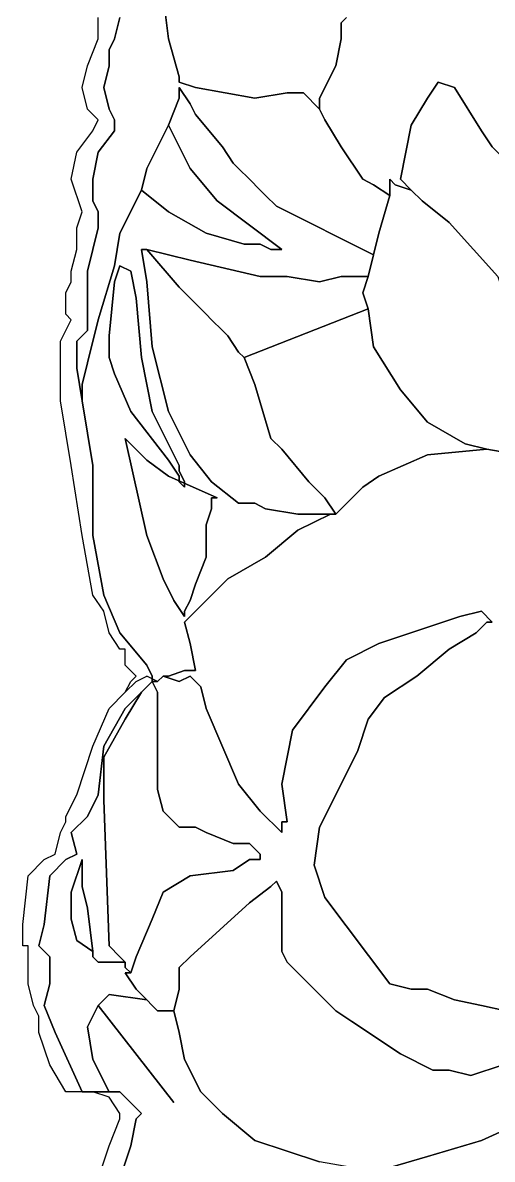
# Model space of a CAD drawing. Header units: millimetres. Extents: x 4238 to 14021, y -44 to 5418.
# Drawn here: x 12894.4 to 12920.3, y 1405.9 to 1468.8 of the extents above; entities that cross this region are included whole.
import ezdxf

# ---------------------------------------------------------------- set-up
doc = ezdxf.new("R2010")
doc.units = ezdxf.units.MM
doc.layers.add('cad-block.com', color=250, linetype='Continuous')

# ---------------------------------------------------------------- blocks, each defined once
blk = doc.blocks.new('Street light 3_side_cad-block.com')
at = {"color": 0}
blk.add_line((-62.621, 312.583), (-63.218, 312.881), dxfattribs=at)
for points in [[(-52.172, 349.304), (-52.471, 349.006), (-52.471, 348.11), (-52.769, 346.618), (-53.665, 344.826), (-53.665, 344.229), (-53.366, 343.632), (-52.471, 342.139), (-51.276, 340.348), (-50.679, 340.049), (-49.784, 339.452), (-49.784, 340.348), (-49.485, 340.049), (-48.589, 339.751), (-49.186, 340.348), (-48.589, 343.333), (-47.694, 344.826), (-47.097, 345.722), (-46.201, 345.423), (-44.708, 343.035), (-44.111, 342.139)], [(-67.995, 328.107), (-67.995, 329.899), (-67.995, 331.391), (-67.697, 331.989), (-67.398, 332.586), (-67.697, 332.884), (-67.697, 334.078), (-67.398, 334.675), (-67.398, 335.273), (-67.1, 336.467), (-67.1, 337.661), (-66.801, 338.557), (-67.398, 340.348), (-67.1, 341.841), (-66.204, 343.035), (-65.905, 343.632), (-66.502, 344.229), (-66.801, 345.423), (-66.502, 346.618), (-65.905, 348.11), (-65.905, 349.304)], [(-64.711, 349.304), (-65.01, 348.11), (-65.308, 347.513), (-65.308, 346.618), (-65.607, 345.423), (-65.308, 344.229), (-65.01, 343.632), (-65.01, 343.035), (-65.905, 341.841), (-66.204, 340.348), (-66.204, 339.452), (-66.204, 339.154), (-65.905, 338.557), (-65.905, 337.661), (-66.502, 335.273), (-66.502, 334.078), (-66.502, 332.884), (-66.502, 331.989), (-67.1, 331.391), (-67.1, 329.899), (-66.801, 328.107), (-66.801, 329.003), (-66.502, 330.197), (-65.905, 332.586), (-65.01, 335.571), (-64.711, 337.362), (-63.517, 339.751), (-63.218, 340.945), (-62.024, 343.333), (-61.427, 344.826), (-61.427, 345.423), (-60.83, 344.528), (-60.531, 343.931), (-59.039, 342.139), (-58.442, 341.244), (-58.143, 340.945), (-57.546, 340.348), (-56.949, 339.751), (-56.65, 339.452), (-56.053, 338.855), (-50.679, 336.168), (-50.381, 337.362), (-49.784, 339.452), (-50.679, 340.049), (-51.276, 340.348), (-52.471, 342.139), (-53.366, 343.632), (-53.665, 344.229), (-54.56, 345.125), (-55.456, 345.125), (-57.247, 344.826), (-60.531, 345.423), (-61.427, 345.722), (-61.427, 346.02), (-62.024, 348.11), (-62.323, 350.499), (-62.024, 348.11), (-61.427, 346.02), (-61.427, 345.722), (-60.531, 345.423), (-57.247, 344.826), (-55.456, 345.125), (-54.56, 345.125), (-53.665, 344.229), (-53.665, 344.826), (-52.769, 346.618), (-52.471, 348.11), (-52.471, 349.006), (-52.172, 349.304)], [(-66.801, 328.107), (-67.1, 329.899), (-67.1, 331.391), (-66.502, 331.989), (-66.502, 332.884), (-66.502, 334.078), (-66.502, 335.273), (-65.905, 337.661), (-65.905, 338.557), (-66.204, 339.154), (-66.204, 339.452), (-66.204, 340.348), (-65.905, 341.841), (-65.01, 343.035), (-65.01, 343.632), (-65.308, 344.229), (-65.607, 345.423), (-65.308, 346.618), (-65.308, 347.513), (-65.01, 348.11), (-64.711, 349.304)], [(-62.323, 350.499), (-62.024, 348.11), (-61.427, 346.02), (-61.427, 345.722), (-60.531, 345.423), (-57.247, 344.826), (-55.456, 345.125), (-54.56, 345.125), (-53.665, 344.229)], [(-53.665, 344.229), (-53.665, 344.826), (-52.769, 346.618), (-52.471, 348.11), (-52.471, 349.006), (-52.172, 349.304)], [(-41.723, 340.945), (-42.021, 340.945), (-42.618, 341.244), (-42.917, 341.244), (-43.514, 341.542), (-44.111, 342.139), (-44.708, 343.035), (-46.201, 345.423), (-47.097, 345.722), (-47.694, 344.826), (-48.589, 343.333), (-49.186, 340.348), (-48.589, 339.751)], [(-48.589, 339.751), (-47.992, 339.154), (-46.5, 337.96), (-43.813, 334.974)], [(-44.111, 342.139), (-44.708, 343.035), (-46.201, 345.423), (-47.097, 345.722), (-47.694, 344.826), (-48.589, 343.333), (-49.186, 340.348), (-48.589, 339.751), (-48.589, 339.751)], [(-61.427, 344.826), (-62.024, 343.333), (-60.83, 340.945), (-59.337, 339.154), (-55.755, 336.467), (-56.352, 336.467), (-56.949, 336.765), (-57.247, 336.765), (-57.844, 336.765), (-59.934, 337.362), (-62.024, 338.557), (-63.517, 339.751), (-64.711, 337.362), (-65.01, 335.571), (-65.905, 332.586), (-66.502, 330.197), (-66.801, 329.003), (-66.801, 328.107), (-66.204, 324.525), (-66.204, 320.644), (-65.607, 317.36), (-64.711, 315.27), (-63.218, 313.478), (-62.92, 312.881), (-62.92, 312.583), (-62.621, 312.583), (-62.323, 312.881), (-62.024, 312.881), (-61.129, 313.18), (-60.531, 313.18), (-60.83, 314.673), (-61.129, 315.867), (-60.233, 316.762), (-58.74, 318.255), (-56.65, 319.449), (-54.859, 320.942), (-53.068, 321.838), (-54.859, 321.838), (-56.65, 322.136), (-57.247, 322.435), (-57.546, 322.435), (-58.143, 322.435), (-59.636, 323.629), (-60.83, 325.122), (-62.024, 327.51), (-62.92, 331.093), (-63.218, 334.675), (-63.517, 336.467), (-63.218, 336.467), (-60.83, 335.87), (-56.949, 334.974), (-55.456, 334.974), (-53.665, 334.675), (-52.471, 334.974), (-50.978, 334.974), (-50.679, 336.168), (-56.053, 338.855), (-56.65, 339.452), (-56.949, 339.751), (-57.546, 340.348), (-58.143, 340.945), (-58.442, 341.244), (-59.039, 342.139), (-60.531, 343.931), (-60.83, 344.528), (-61.427, 345.423), (-61.427, 344.826), (-61.427, 344.826)], [(-62.024, 343.333), (-61.427, 344.826), (-61.427, 345.423), (-60.83, 344.528), (-60.531, 343.931), (-59.039, 342.139), (-58.442, 341.244), (-58.143, 340.945), (-57.546, 340.348), (-56.949, 339.751), (-56.65, 339.452), (-56.053, 338.855), (-50.679, 336.168)], [(-49.784, 339.452), (-50.679, 340.049), (-51.276, 340.348), (-52.471, 342.139), (-53.366, 343.632), (-53.665, 344.229)], [(-63.517, 339.751), (-63.218, 340.945), (-62.024, 343.333)], [(-63.517, 339.751), (-62.024, 338.557), (-59.934, 337.362), (-57.844, 336.765), (-57.247, 336.765), (-56.949, 336.765), (-56.352, 336.467), (-55.755, 336.467), (-59.337, 339.154), (-60.83, 340.945), (-62.024, 343.333)], [(-55.755, 336.467), (-59.337, 339.154), (-60.83, 340.945), (-62.024, 343.333), (-63.218, 340.945), (-63.517, 339.751), (-62.024, 338.557), (-59.934, 337.362), (-57.844, 336.765), (-57.247, 336.765), (-56.949, 336.765), (-56.352, 336.467), (-55.755, 336.467), (-55.755, 336.467)], [(-48.589, 339.751), (-49.485, 340.049), (-49.784, 340.348), (-49.784, 339.452), (-50.381, 337.362), (-50.679, 336.168), (-50.978, 334.974), (-51.276, 334.078), (-50.978, 333.183), (-50.679, 331.093), (-49.186, 328.704), (-47.694, 326.913), (-45.604, 325.719), (-44.41, 325.42), (-42.618, 325.122)], [(-43.813, 334.974), (-46.5, 337.96), (-47.992, 339.154), (-48.589, 339.751), (-48.589, 339.751)], [(-49.784, 339.452), (-49.784, 340.348), (-49.485, 340.049), (-48.589, 339.751)], [(-66.801, 328.107), (-66.801, 329.003), (-66.502, 330.197), (-65.905, 332.586), (-65.01, 335.571), (-64.711, 337.362), (-63.517, 339.751)], [(-50.679, 336.168), (-50.381, 337.362), (-49.784, 339.452)], [(-48.589, 339.751), (-47.992, 339.154), (-46.5, 337.96), (-43.813, 334.974), (-43.514, 334.078), (-42.917, 332.287), (-42.618, 329.899)], [(-53.068, 321.838), (-54.859, 321.838), (-56.65, 322.136), (-57.247, 322.435), (-57.546, 322.435), (-58.143, 322.435), (-59.636, 323.629), (-60.83, 325.122), (-62.024, 327.51), (-62.92, 331.093), (-63.218, 334.675), (-63.517, 336.467), (-63.218, 336.467)], [(-58.143, 330.794), (-58.74, 331.69), (-59.039, 331.989), (-59.636, 332.586), (-59.934, 332.884), (-60.531, 333.481), (-60.83, 333.78), (-61.427, 334.377), (-63.218, 336.467), (-63.517, 336.467), (-63.218, 334.675), (-62.92, 331.093), (-62.024, 327.51), (-60.83, 325.122), (-59.636, 323.629), (-58.143, 322.435), (-57.546, 322.435), (-57.247, 322.435), (-56.65, 322.136), (-54.859, 321.838), (-53.068, 321.838), (-52.769, 321.838), (-53.366, 322.733), (-53.963, 323.331), (-54.262, 323.629), (-55.755, 325.42), (-56.352, 326.017), (-57.247, 329.003), (-57.844, 330.496), (-58.143, 330.794), (-58.143, 330.794)], [(-63.218, 336.467), (-61.427, 334.377), (-60.83, 333.78), (-60.531, 333.481), (-59.934, 332.884), (-59.636, 332.586), (-59.039, 331.989), (-58.74, 331.69), (-58.143, 330.794), (-57.844, 330.496)], [(-63.218, 336.467), (-60.83, 335.87), (-56.949, 334.974), (-55.456, 334.974), (-53.665, 334.675), (-52.471, 334.974), (-50.978, 334.974)], [(-50.978, 333.183), (-51.276, 334.078), (-50.978, 334.974), (-52.471, 334.974), (-53.665, 334.675), (-55.456, 334.974), (-56.949, 334.974), (-60.83, 335.87), (-63.218, 336.467), (-61.427, 334.377), (-60.83, 333.78), (-60.531, 333.481), (-59.934, 332.884), (-59.636, 332.586), (-59.039, 331.989), (-58.74, 331.69), (-58.143, 330.794), (-57.844, 330.496), (-50.978, 333.183), (-50.978, 333.183)], [(-50.978, 334.974), (-50.679, 336.168)], [(-63.815, 333.78), (-63.517, 330.496), (-62.92, 327.51), (-61.427, 324.525), (-61.427, 324.226), (-61.129, 323.629), (-61.129, 323.331), (-61.427, 323.629), (-61.427, 323.928), (-62.024, 324.823), (-64.114, 327.51), (-65.01, 329.6), (-65.308, 330.496), (-65.308, 331.69), (-65.01, 334.675), (-64.711, 335.571), (-64.114, 335.273), (-63.815, 333.78)], [(-63.815, 333.78), (-64.114, 335.273), (-64.711, 335.571), (-65.01, 334.675), (-65.308, 331.69), (-65.308, 330.496), (-65.01, 329.6), (-64.114, 327.51), (-62.024, 324.823), (-61.427, 323.928), (-61.427, 323.629), (-61.129, 323.331), (-61.129, 323.629), (-61.427, 324.226), (-61.427, 324.525), (-62.92, 327.51), (-63.517, 330.496), (-63.815, 333.78), (-63.815, 333.78)], [(-64.114, 335.273), (-63.815, 333.78), (-63.517, 330.496), (-62.92, 327.51), (-61.427, 324.525), (-61.427, 324.226), (-61.129, 323.629), (-61.129, 323.331), (-61.427, 323.629), (-61.427, 323.928), (-62.024, 324.823), (-64.114, 327.51), (-65.01, 329.6), (-65.308, 330.496), (-65.308, 331.69), (-65.01, 334.675), (-64.711, 335.571), (-64.114, 335.273), (-64.114, 335.273)], [(-50.978, 333.183), (-51.276, 334.078), (-50.978, 334.974)], [(-56.352, 326.017), (-55.755, 325.42), (-54.262, 323.629), (-53.963, 323.331), (-53.366, 322.733), (-52.769, 321.838), (-51.276, 323.331), (-50.381, 323.928), (-47.694, 325.122), (-44.41, 325.42), (-45.604, 325.719), (-47.694, 326.913), (-49.186, 328.704), (-50.679, 331.093), (-50.978, 333.183), (-57.844, 330.496), (-57.247, 329.003), (-56.352, 326.017), (-56.352, 326.017)], [(-57.844, 330.496), (-50.978, 333.183)], [(-44.41, 325.42), (-45.604, 325.719), (-47.694, 326.913), (-49.186, 328.704), (-50.679, 331.093), (-50.978, 333.183)], [(-57.844, 330.496), (-57.247, 329.003), (-56.352, 326.017), (-55.755, 325.42), (-54.262, 323.629), (-53.963, 323.331), (-53.366, 322.733), (-52.769, 321.838)], [(-64.413, 311.986), (-64.114, 312.583), (-63.815, 312.881), (-64.413, 313.478), (-64.413, 314.075), (-64.413, 314.374), (-64.711, 314.374), (-65.308, 315.27), (-65.607, 316.464), (-66.204, 317.36), (-66.801, 320.644), (-67.398, 324.525), (-67.995, 328.107)], [(-62.92, 312.583), (-62.92, 312.881), (-63.218, 313.478), (-64.711, 315.27), (-65.607, 317.36), (-66.204, 320.644), (-66.204, 324.525), (-66.801, 328.107)], [(-63.218, 320.644), (-64.413, 326.017), (-63.218, 324.823), (-62.024, 323.928), (-59.337, 322.733), (-59.636, 322.733), (-59.636, 322.136), (-59.934, 321.241), (-59.934, 319.449), (-60.531, 317.957), (-60.83, 317.061), (-61.129, 316.464), (-61.129, 316.165), (-61.726, 317.061), (-62.323, 318.255), (-63.218, 320.644)], [(-63.218, 320.644), (-62.323, 318.255), (-61.726, 317.061), (-61.129, 316.165), (-61.129, 316.464), (-60.83, 317.061), (-60.531, 317.957), (-59.934, 319.449), (-59.934, 321.241), (-59.636, 322.136), (-59.636, 322.733), (-59.337, 322.733), (-62.024, 323.928), (-63.218, 324.823), (-64.413, 326.017), (-63.218, 320.644), (-63.218, 320.644)], [(-62.323, 318.255), (-63.218, 320.644), (-64.413, 326.017), (-63.218, 324.823), (-62.024, 323.928), (-59.337, 322.733), (-59.636, 322.733), (-59.636, 322.136), (-59.934, 321.241), (-59.934, 319.449), (-60.531, 317.957), (-60.83, 317.061), (-61.129, 316.464), (-61.129, 316.165), (-61.726, 317.061), (-62.323, 318.255), (-62.323, 318.255)], [(-62.323, 312.881), (-61.427, 312.583), (-60.83, 312.881), (-60.233, 312.284), (-59.934, 311.09), (-58.143, 306.91), (-56.949, 305.417), (-55.755, 304.223), (-55.755, 304.522), (-55.755, 304.82), (-55.456, 304.82), (-55.755, 306.91), (-55.157, 309.896), (-53.366, 312.284), (-52.172, 313.777), (-50.381, 314.673), (-45.902, 316.165), (-44.708, 316.464), (-44.111, 315.867), (-44.41, 315.867), (-45.007, 315.27), (-46.5, 314.374), (-48.291, 312.881), (-50.082, 311.687), (-50.978, 310.493), (-51.575, 308.702), (-53.665, 304.522), (-53.963, 302.432), (-53.366, 300.641), (-49.784, 295.864), (-48.589, 295.565), (-47.694, 295.565), (-46.201, 294.968), (-44.708, 294.67), (-42.021, 294.073)], [(-42.618, 325.122), (-44.41, 325.42), (-47.694, 325.122), (-50.381, 323.928), (-51.276, 323.331), (-52.769, 321.838), (-53.068, 321.838), (-54.859, 320.942), (-56.65, 319.449), (-58.74, 318.255), (-60.233, 316.762), (-61.129, 315.867), (-60.83, 314.673), (-60.531, 313.18), (-61.129, 313.18), (-62.024, 312.881), (-62.323, 312.881), (-62.323, 312.881)], [(-52.769, 321.838), (-51.276, 323.331), (-50.381, 323.928), (-47.694, 325.122), (-44.41, 325.42)], [(-44.41, 325.42), (-42.618, 325.122), (-42.32, 324.823), (-41.723, 324.823)], [(-62.323, 312.881), (-62.024, 312.881), (-61.129, 313.18), (-60.531, 313.18), (-60.83, 314.673), (-61.129, 315.867), (-60.233, 316.762), (-58.74, 318.255), (-56.65, 319.449), (-54.859, 320.942), (-53.068, 321.838)], [(-53.068, 321.838), (-52.769, 321.838)], [(-61.427, 312.583), (-62.323, 312.881), (-62.621, 312.583), (-62.92, 312.583), (-62.621, 311.986), (-62.621, 306.612), (-62.323, 305.417), (-61.427, 304.522), (-60.83, 304.522), (-60.531, 304.522), (-59.934, 304.223), (-58.442, 303.626), (-57.546, 303.626), (-56.949, 303.029), (-56.949, 302.731), (-57.546, 302.731), (-58.442, 302.133), (-60.83, 301.835), (-62.323, 300.939), (-62.92, 299.446), (-63.815, 297.357), (-64.114, 296.461), (-64.413, 296.461), (-63.815, 295.565), (-63.517, 295.267), (-63.218, 294.968), (-62.92, 294.67), (-62.621, 294.371), (-62.024, 294.371), (-61.726, 294.371), (-61.427, 295.565), (-61.427, 296.76), (-60.83, 297.357), (-57.546, 300.342), (-56.352, 301.238), (-56.053, 301.536), (-55.755, 300.939), (-55.755, 298.551), (-55.755, 297.655), (-55.456, 297.058), (-55.157, 296.76), (-54.56, 296.162), (-53.366, 294.968), (-52.769, 294.371), (-51.873, 293.774), (-49.186, 291.983), (-47.395, 291.087), (-46.5, 291.087), (-45.305, 290.789), (-43.514, 291.386)], [(-42.021, 294.073), (-44.708, 294.67), (-46.201, 294.968), (-47.694, 295.565), (-48.589, 295.565), (-49.784, 295.864), (-53.366, 300.641), (-53.963, 302.432), (-53.665, 304.522), (-51.575, 308.702), (-50.978, 310.493), (-50.082, 311.687), (-48.291, 312.881), (-46.5, 314.374), (-45.007, 315.27), (-44.41, 315.867), (-44.111, 315.867), (-44.708, 316.464), (-45.902, 316.165), (-50.381, 314.673), (-52.172, 313.777), (-53.366, 312.284), (-55.157, 309.896), (-55.755, 306.91), (-55.456, 304.82), (-55.755, 304.82), (-55.755, 304.522), (-55.755, 304.223), (-56.949, 305.417), (-58.143, 306.91), (-59.934, 311.09), (-60.233, 312.284), (-60.83, 312.881), (-61.427, 312.583), (-61.427, 312.583)], [(-62.323, 312.881), (-61.427, 312.583), (-60.83, 312.881), (-60.233, 312.284), (-59.934, 311.09), (-58.143, 306.91), (-56.949, 305.417), (-55.755, 304.223), (-55.755, 304.522), (-55.755, 304.82), (-55.456, 304.82), (-55.755, 306.91), (-55.157, 309.896), (-53.366, 312.284), (-52.172, 313.777), (-50.381, 314.673), (-45.902, 316.165), (-44.708, 316.464), (-44.111, 315.867), (-44.41, 315.867), (-45.007, 315.27), (-46.5, 314.374), (-48.291, 312.881), (-50.082, 311.687), (-50.978, 310.493), (-51.575, 308.702), (-53.665, 304.522), (-53.963, 302.432), (-53.366, 300.641), (-49.784, 295.864), (-48.589, 295.565), (-47.694, 295.565), (-46.201, 294.968), (-44.708, 294.67), (-42.021, 294.073)], [(-62.621, 311.986), (-62.92, 312.583), (-62.621, 312.583), (-62.92, 312.583), (-63.517, 311.986), (-64.413, 310.493), (-65.607, 308.403), (-65.607, 306.015), (-65.308, 297.954), (-64.711, 297.357), (-64.413, 297.058), (-64.413, 296.76), (-64.114, 296.461), (-63.815, 297.357), (-62.92, 299.446), (-62.323, 300.939), (-60.83, 301.835), (-58.442, 302.133), (-57.546, 302.731), (-56.949, 302.731), (-56.949, 303.029), (-57.546, 303.626), (-58.442, 303.626), (-59.934, 304.223), (-60.531, 304.522), (-60.83, 304.522), (-61.427, 304.522), (-62.323, 305.417), (-62.621, 306.612), (-62.621, 311.986), (-62.621, 311.986)], [(-64.413, 311.986), (-63.815, 312.583)], [(-64.114, 296.461), (-63.815, 297.357), (-62.92, 299.446), (-62.323, 300.939), (-60.83, 301.835), (-58.442, 302.133), (-57.546, 302.731), (-56.949, 302.731), (-56.949, 303.029), (-57.546, 303.626), (-58.442, 303.626), (-59.934, 304.223), (-60.531, 304.522), (-60.83, 304.522), (-61.427, 304.522), (-62.323, 305.417), (-62.621, 306.612), (-62.621, 311.986), (-62.92, 312.583), (-62.621, 312.583)], [(-63.815, 312.583), (-63.218, 312.881)], [(-63.517, 311.986), (-62.92, 312.583)], [(-62.92, 312.583), (-62.621, 312.583)], [(-62.621, 312.583), (-62.323, 312.881)], [(-66.502, 289.893), (-67.1, 289.893), (-67.697, 289.893), (-68.592, 291.386), (-69.189, 293.177), (-69.189, 294.073), (-69.488, 294.67), (-69.786, 295.864), (-69.786, 297.357), (-69.786, 297.655), (-69.786, 297.954), (-70.085, 297.954), (-70.085, 299.148), (-69.786, 301.835), (-68.891, 302.731), (-68.294, 303.029), (-67.995, 304.223), (-67.697, 304.82), (-67.697, 305.119), (-67.1, 306.313), (-66.204, 309), (-65.308, 311.09), (-64.413, 311.986)], [(-65.308, 289.893), (-66.502, 289.893), (-66.801, 289.893), (-68.294, 293.177), (-68.891, 294.67), (-68.592, 295.864), (-68.592, 297.357), (-69.189, 297.954), (-68.891, 299.148), (-68.592, 301.835), (-67.697, 302.731), (-67.1, 303.029), (-67.398, 304.223), (-66.502, 305.119), (-65.905, 306.313), (-65.607, 309), (-64.413, 311.09), (-63.517, 311.986)], [(-63.517, 311.986), (-64.413, 311.09), (-65.607, 309), (-65.905, 306.313), (-66.502, 305.119), (-67.398, 304.223), (-67.1, 303.029), (-67.697, 302.731), (-68.592, 301.835), (-68.891, 299.148), (-69.189, 297.954), (-68.592, 297.357), (-68.592, 295.864), (-68.891, 294.67), (-68.294, 293.177), (-66.801, 289.893), (-66.502, 289.893), (-65.308, 289.893), (-66.204, 291.684), (-66.502, 293.475), (-65.905, 294.67), (-65.308, 295.267), (-63.218, 294.968), (-63.517, 295.267), (-63.815, 295.565), (-64.413, 296.461), (-64.114, 296.461), (-64.413, 296.76), (-64.413, 297.058), (-65.905, 297.058), (-66.204, 297.357), (-66.204, 297.655), (-67.1, 298.252), (-67.398, 299.446), (-67.398, 300.939), (-66.801, 302.731), (-66.801, 301.835), (-66.801, 301.238), (-66.502, 300.044), (-66.204, 297.655), (-66.204, 297.357), (-65.905, 297.058), (-64.413, 297.058), (-64.711, 297.357), (-65.308, 297.954), (-65.607, 306.015), (-65.607, 308.403), (-64.413, 310.493), (-63.517, 311.986), (-63.517, 311.986)], [(-64.413, 297.058), (-64.711, 297.357), (-65.308, 297.954), (-65.607, 306.015), (-65.607, 308.403), (-64.413, 310.493), (-63.517, 311.986)], [(-66.204, 297.655), (-67.1, 298.252), (-67.398, 299.446), (-67.398, 300.939), (-66.801, 302.731), (-66.801, 301.835), (-66.801, 301.238), (-66.502, 300.044), (-66.204, 297.655)], [(-66.801, 302.731), (-67.398, 300.939), (-67.398, 299.446), (-67.1, 298.252), (-66.204, 297.655), (-66.502, 300.044), (-66.801, 301.238), (-66.801, 301.835), (-66.801, 302.731), (-66.801, 302.731)], [(-43.514, 291.386), (-45.305, 290.789), (-46.5, 291.087), (-47.395, 291.087), (-49.186, 291.983), (-51.873, 293.774), (-52.769, 294.371), (-53.366, 294.968), (-54.56, 296.162), (-55.157, 296.76), (-55.456, 297.058), (-55.755, 297.655), (-55.755, 298.551), (-55.755, 300.939), (-56.053, 301.536), (-56.352, 301.238), (-57.546, 300.342), (-60.83, 297.357), (-61.427, 296.76), (-61.427, 295.565), (-61.726, 294.371), (-61.427, 293.177), (-61.129, 291.684), (-60.233, 289.893), (-59.039, 288.699), (-57.247, 287.206), (-53.665, 286.012)], [(-49.784, 285.713), (-47.694, 286.31), (-44.708, 287.206), (-41.424, 288.699), (-41.126, 289.296), (-40.529, 289.594), (-40.23, 290.191), (-40.23, 290.49), (-39.931, 290.49), (-39.334, 290.49), (-38.737, 290.789), (-39.036, 291.684), (-39.036, 291.684)], [(-43.514, 291.386), (-45.305, 290.789), (-46.5, 291.087), (-47.395, 291.087), (-49.186, 291.983), (-51.873, 293.774), (-52.769, 294.371), (-53.366, 294.968), (-54.56, 296.162), (-55.157, 296.76), (-55.456, 297.058), (-55.755, 297.655), (-55.755, 298.551), (-55.755, 300.939), (-56.053, 301.536), (-56.352, 301.238), (-57.546, 300.342), (-60.83, 297.357), (-61.427, 296.76), (-61.427, 295.565), (-61.726, 294.371)], [(-66.204, 297.655), (-66.204, 297.357), (-65.905, 297.058), (-64.413, 297.058)], [(-64.114, 296.461), (-64.413, 296.76), (-64.413, 297.058)], [(-63.517, 295.267), (-63.815, 295.565), (-64.413, 296.461), (-64.114, 296.461)], [(-40.529, 289.594), (-41.126, 289.296), (-41.424, 288.699), (-44.708, 287.206), (-47.694, 286.31), (-49.784, 285.713)], [(-53.665, 286.012), (-57.247, 287.206), (-59.039, 288.699), (-60.233, 289.893), (-61.129, 291.684), (-61.427, 293.177), (-61.726, 294.371), (-62.024, 294.371), (-62.621, 294.371), (-62.92, 294.67), (-63.218, 294.968), (-65.308, 295.267), (-65.905, 294.67), (-61.726, 289.296), (-65.905, 294.67), (-66.502, 293.475), (-66.204, 291.684), (-65.308, 289.893), (-64.711, 289.893), (-64.413, 289.594), (-63.517, 288.699), (-63.815, 288.4), (-64.114, 286.907), (-65.01, 284.22)], [(-63.218, 294.968), (-65.308, 295.267), (-65.905, 294.67)], [(-63.218, 294.968), (-63.517, 295.267)], [(-63.218, 294.968), (-63.517, 295.267)], [(-63.218, 294.968), (-63.517, 295.267), (-63.218, 294.968), (-63.218, 294.968)], [(-61.726, 294.371), (-62.024, 294.371), (-62.621, 294.371), (-62.92, 294.67), (-63.218, 294.968)], [(-65.905, 294.67), (-66.502, 293.475), (-66.204, 291.684), (-65.308, 289.893)], [(-65.905, 294.67), (-61.726, 289.296)], [(-40.529, 289.594), (-41.126, 289.296), (-41.424, 288.699), (-44.708, 287.206), (-47.694, 286.31), (-49.784, 285.713), (-51.873, 285.713), (-53.665, 286.012), (-57.247, 287.206), (-59.039, 288.699), (-60.233, 289.893), (-61.129, 291.684), (-61.427, 293.177), (-61.726, 294.371)], [(-67.1, 274.965), (-67.1, 275.264), (-67.1, 277.055), (-67.1, 279.742), (-66.204, 284.22), (-65.308, 286.907), (-64.711, 288.4), (-64.711, 288.699), (-65.308, 289.594), (-66.204, 289.893), (-66.502, 289.893)], [(-65.905, 275.562), (-66.204, 277.652), (-65.905, 279.742), (-65.01, 284.22), (-64.114, 286.907), (-63.815, 288.4), (-63.517, 288.699), (-64.413, 289.594), (-64.711, 289.893), (-65.308, 289.893)]]:
    blk.add_lwpolyline(points, dxfattribs=at)

msp = doc.modelspace()

# ---------------------------------------------------------------- block references
at = {"layer": 'cad-block.com'}
msp.add_blockref('Street light 3_side_cad-block.com', (12964.443, 1119.783), dxfattribs=at)

doc.saveas('drawing.dxf')
